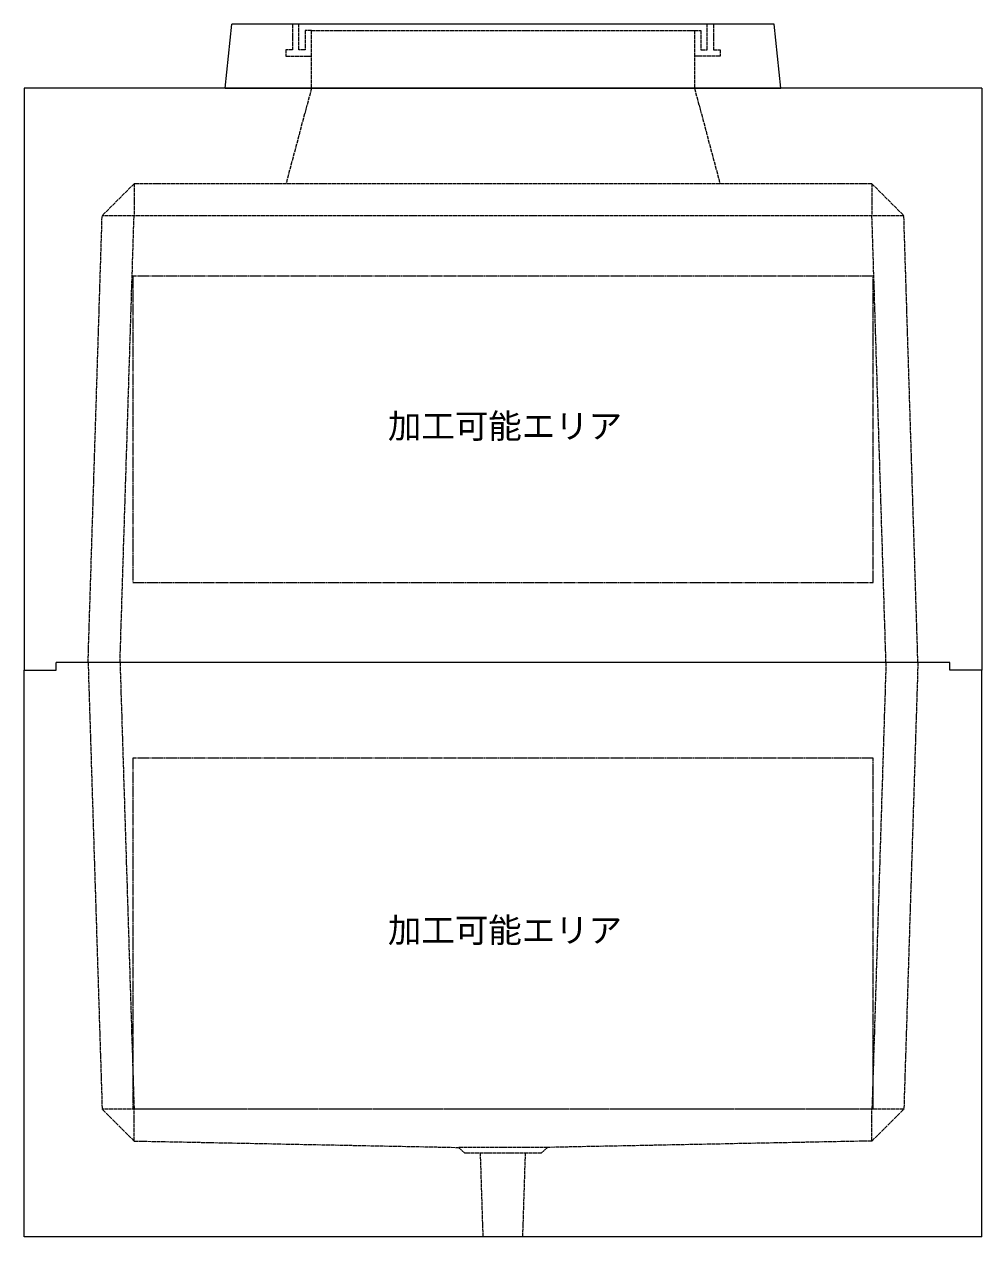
# Model space of a CAD drawing. Units: millimetres, scale not verified. Extents: x -5940 to 5940, y -4200 to 4200.
# Drawn here: x -810 to 690, y -2100 to -200 of the extents above; entities that cross this region are included whole.
import ezdxf
from ezdxf.enums import TextEntityAlignment as Align

# ---------------------------------------------------------------- set-up
doc = ezdxf.new("R2010")
doc.units = ezdxf.units.MM
doc.header["$LTSCALE"] = 20
doc.linetypes.add('LONG_DASHED1', pattern=[7, 6, -1])
doc.linetypes.add('LONG_DOUBLE_CHAIN', pattern=[21.8, 18, -1, 0.6, -0.6, 0.6, -1])
for name, color, linetype, lineweight in [('0-5_D-STR-STR5', 1, 'LONG_DOUBLE_CHAIN', 9), ('0-8_D-STR', 7, 'LONG_DASHED1', 9), ('0-A_D-STR-STR4', 134, 'LONG_DASHED1', 9)]:
    doc.layers.add(name, color=color, linetype=linetype, lineweight=lineweight)
doc.styles.add('ＭＳ ゴシック', font='')
doc.styles.get('ＭＳ ゴシック').set_extended_font_data('MS Gothic')

# ---------------------------------------------------------------- blocks, each defined once
blk = doc.blocks.new('A$C621E4EC6')
at = {"layer": '0-5_D-STR-STR5'}
for q in [(11600, -3000), (-11600, -14000)]:
    blk.add_line((11600, -14000), q, dxfattribs=at)
blk.add_lwpolyline([(11600, -3000), (-11600, -3000), (-11600, -14000)], dxfattribs=at)
at = {"layer": '0-8_D-STR', "linetype": 'Continuous'}
for p, q in [((14000, 0), (-14000, 0)), ((15000, -18000), (-15000, -18000))]:
    blk.add_line(p, q, dxfattribs=at)
at = {"layer": '0-8_D-STR'}
for p, q in [((-13000, 0), (-12560, -14000)), ((-12000, 0), (-11560, -14000)), ((12000, 0), (11560, -14000)), ((13000, 0), (12560, -14000)), ((-11560, -15000), (-12560, -14000)), ((12560, -14000), (-12560, -14000)), ((-11560, -15000), (-11560, -14000)), ((11560, -15000), (12560, -14000)), ((11560, -15000), (11560, -14000)), ((-11560, -15000), (-1400, -15200)), ((1400, -15200), (-1400, -15200)), ((-1200, -15380), (-1400, -15200)), ((1200, -15380), (1400, -15200)), ((11560, -15000), (1400, -15200)), ((1200, -15380), (-1200, -15380)), ((-621, -18000), (-705, -15380)), ((621, -18000), (705, -15380))]:
    blk.add_line(p, q, dxfattribs=at)
at = {"layer": '0-8_D-STR', "linetype": 'Continuous'}
for points in [[(-15000, -18000), (-15000, -240), (-14000, -240), (-14000, 0)], [(15000, -18000), (15000, -240), (14000, -240), (14000, 0)]]:
    blk.add_lwpolyline(points, dxfattribs=at)
blk = doc.blocks.new('A$C5FFC506B')
at = {"layer": '0-5_D-STR-STR5'}
blk.add_lwpolyline([(11600, 12100), (-11600, 12100), (-11600, 2500), (11600, 2500)], close=True, dxfattribs=at)
at = {"layer": '0-8_D-STR', "linetype": 'Continuous'}
for p, q in [((15000, 18000), (-15000, 18000)), ((15000, 18000), (15000, -240)), ((14000, 0), (-14000, 0))]:
    blk.add_line(p, q, dxfattribs=at)
at = {"layer": '0-8_D-STR'}
for p, q in [((-6000, 18000), (-6800, 15000)), ((6000, 18000), (6800, 15000)), ((-11560, 15000), (-12560, 14000)), ((11560, 15000), (-11560, 15000)), ((-11560, 15000), (-11560, 14000)), ((11560, 15000), (12560, 14000)), ((11560, 15000), (11560, 14000)), ((-13000, 0), (-12560, 14000)), ((12560, 14000), (-12560, 14000)), ((-12000, 0), (-11560, 14000)), ((12000, 0), (11560, 14000)), ((13000, 0), (12560, 14000))]:
    blk.add_line(p, q, dxfattribs=at)
at = {"layer": '0-8_D-STR', "linetype": 'Continuous'}
for points in [[(-15000, 18000), (-15000, -240), (-14000, -240), (-14000, 0)], [(15000, -240), (14000, -240), (14000, 0)]]:
    blk.add_lwpolyline(points, dxfattribs=at)
blk = doc.blocks.new('A$C019679C0')
at = {"layer": '0-8_D-STR', "linetype": 'Continuous'}
for p, q in [((-8700, 0), (-8500, 2000)), ((8500, 2000), (-8500, 2000)), ((8700, 0), (8500, 2000)), ((-8700, 0), (8700, 0))]:
    blk.add_line(p, q, dxfattribs=at)
at = {"layer": '0-8_D-STR'}
for p, q in [((-6000, 0), (-6000, 1800)), ((6000, 1800), (6000, 0))]:
    blk.add_line(p, q, dxfattribs=at)
at = {"layer": '0-A_D-STR-STR4'}
for points in [[(-6600, 2000), (-6600, 1200), (-6800, 1200), (-6800, 1000), (-6000, 1000)], [(-6000, 1800), (-6200, 1800), (-6200, 1200), (-6400, 1200), (-6400, 2000)], [(6600, 2000), (6600, 1200), (6800, 1200), (6800, 1000), (6000, 1000)], [(6200, 1800), (6200, 1200), (6400, 1200), (6400, 2000)], [(-6000, 1800), (6000, 1800), (6200, 1800)]]:
    blk.add_lwpolyline(points, dxfattribs=at)

msp = doc.modelspace()

# ---------------------------------------------------------------- block references
at = {"layer": '0-8_D-STR', "xscale": 0.05, "yscale": 0.05}
for name, p in [('A$C019679C0', (-60, -300)), ('A$C5FFC506B', (-60, -1200)), ('A$C621E4EC6', (-60, -1200))]:
    msp.add_blockref(name, p, dxfattribs=at)

# ---------------------------------------------------------------- texts
at = {"layer": '0-5_D-STR-STR5', "style": 'ＭＳ ゴシック'}
for p in [(-240.29, -860.37), (-240.29, -1650.37)]:
    msp.add_text('加工可能エリア', height=38.42, dxfattribs=at).set_placement(p, align=Align.BOTTOM_LEFT)

doc.saveas('drawing.dxf')
